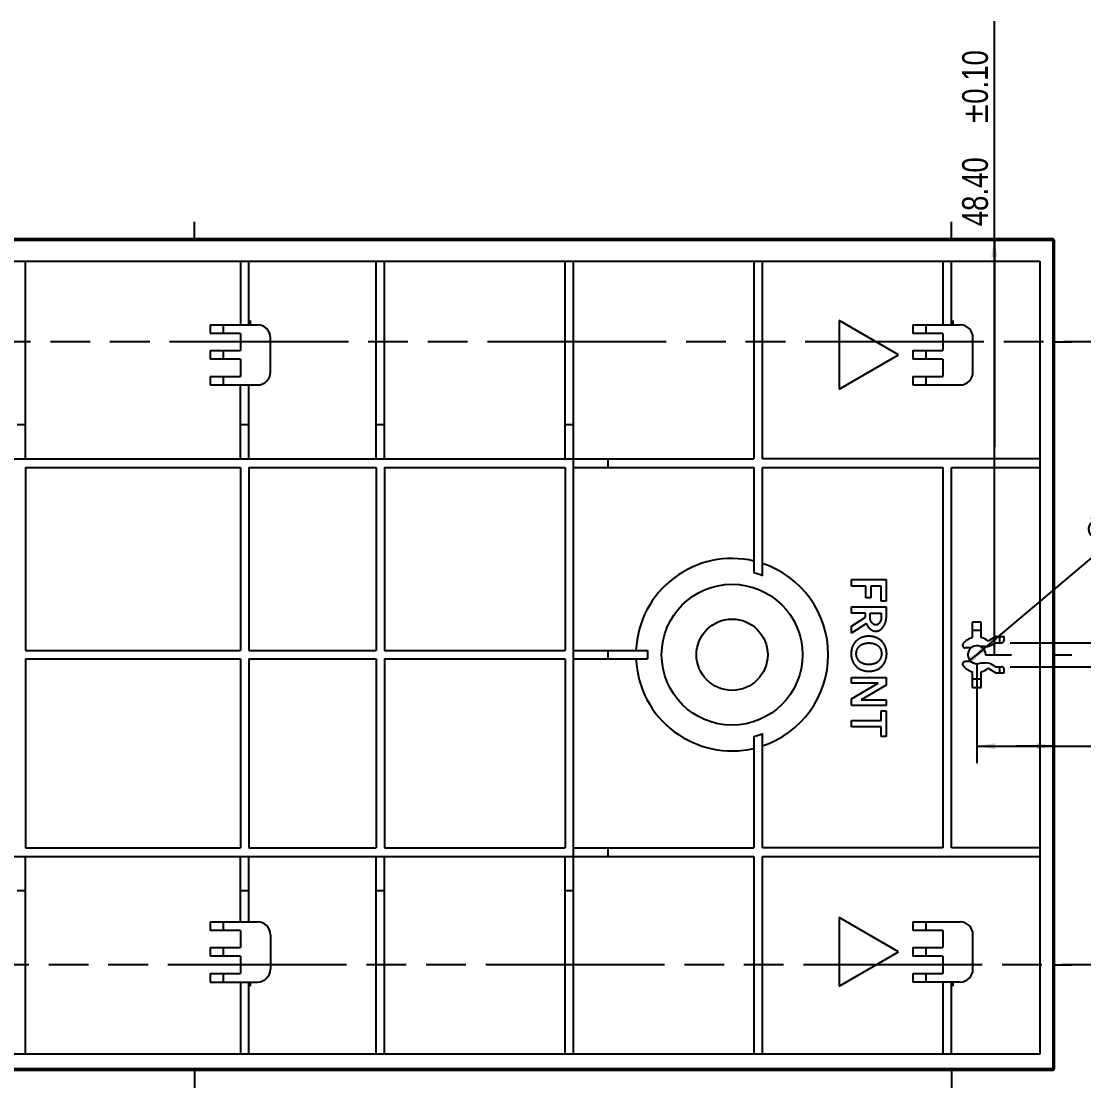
# Model space of a CAD drawing. Header units: millimetres. Extents: x 0 to 841, y 0 to 594.
# Drawn here: x 609 to 732.6, y 325.7 to 449.8 of the extents above; entities that cross this region are included whole.
import ezdxf

# ---------------------------------------------------------------- set-up
doc = ezdxf.new("R2010")
doc.units = ezdxf.units.MM
doc.header["$LTSCALE"] = 46.255
doc.linetypes.add('PHANTOM', pattern=[0.8, 0.45, -0.05, 0.1, -0.05, 0.1, -0.05])
doc.layers.get('0').update_dxf_attribs({"linetype": 'CONTINUOUS'})
for name, color, linetype in [('03___PRT_ALL_CURVES', 7, 'CONTINUOUS'), ('DEFAULT_3', 7, 'PHANTOM'), ('FEATURE', 7, 'CONTINUOUS')]:
    doc.layers.add(name, color=color, linetype=linetype)
doc.styles.get("Standard").update_dxf_attribs({"font": 'txt', "width": 0.8})
doc.styles.add('TEXTSTYLE_3', font='symbol_asme.ttf')
doc.dimstyles.new('DIMSTYLE_1', dxfattribs={"dimtxt": 3, "dimasz": 2.1, "dimexe": 2, "dimexo": 1, "dimgap": 0.75, "dimtad": 1, "dimzin": 0, "dimdsep": 46, "dimtxsty": 'STANDARD', "dimblk": '_FILLED', "dimblk1": '_FILLED', "dimblk2": '_FILLED', "dimcen": 0.09, "dimazin": 0, "dimtol": 1, "dimtp": 0.05, "dimtm": 0.05, "dimtfac": 1, "dimtofl": 0, "dimtmove": 0, "dimatfit": 3, "dimldrblk": '_FILLED', "dimfxl": 1, "dimtolj": 1, "dimtzin": 0, "dimarcsym": 0})
doc.dimstyles.new('DIMSTYLE_2', dxfattribs={"dimtxt": 3, "dimasz": 2.1, "dimexe": 2, "dimexo": 1, "dimtad": 1, "dimzin": 0, "dimdsep": 46, "dimtxsty": 'STANDARD', "dimblk": '_FILLED', "dimblk1": '_FILLED', "dimblk2": '_FILLED', "dimcen": 0.09, "dimazin": 0, "dimtol": 1, "dimtp": 0.05, "dimtm": 0.05, "dimtfac": 1, "dimtmove": 0, "dimatfit": 2, "dimldrblk": '_FILLED', "dimfxl": 1, "dimtolj": 1, "dimtzin": 0, "dimarcsym": 0})
doc.dimstyles.new('DIMSTYLE_3', dxfattribs={"dimtxt": 3, "dimasz": 2.1, "dimexe": 2, "dimexo": 1, "dimgap": 0.75, "dimtad": 1, "dimzin": 0, "dimdsep": 46, "dimtxsty": 'STANDARD', "dimblk": '_FILLED', "dimblk1": '_FILLED', "dimblk2": '_FILLED', "dimcen": 0.09, "dimazin": 0, "dimtol": 1, "dimtp": 0.1, "dimtm": 0.1, "dimtfac": 1, "dimtofl": 0, "dimtmove": 0, "dimatfit": 3, "dimldrblk": '_FILLED', "dimfxl": 1, "dimtolj": 1, "dimtzin": 0, "dimarcsym": 0})

# ---------------------------------------------------------------- blocks, each defined once
blk = doc.blocks.new('_FILLED')
at = {"color": 0, "linetype": 'BYBLOCK'}
blk.add_solid([(0, 0), (-1, 0.167), (-1, -0.167)], dxfattribs=at)
blk = doc.blocks.new('*D27')
at = {"color": 7, "linetype": 'CONTINUOUS'}
for p, q in [((720.21, 376.12), (753.71, 404.41)), ((719.41, 375.44), (720.21, 376.12)), ((721.02, 376.8), (720.21, 376.12))]:
    blk.add_line(p, q, dxfattribs=at)
at = {"color": 7, "linetype": 'CONTINUOUS', "xscale": 2.1, "yscale": 2.1, "zscale": 2.1}
for p, rotation in [((721.02, 376.8), 40.1786696106), ((719.41, 375.44), 220.1786696107)]:
    blk.add_blockref('_FILLED', p, dxfattribs=dict(at, rotation=rotation))
at = {"color": 7, "linetype": 'CONTINUOUS', "width": 0.8}
for s, p in [('0.05', (745.89, 398.79)), ('2.10', (736.83, 391.13))]:
    blk.add_text(s, height=3, rotation=40.1787, dxfattribs=at).set_placement(p)
at = {"color": 7, "linetype": 'CONTINUOUS', "style": 'TEXTSTYLE_3'}
for s, p in [('±', (744.16, 397.33)), ('⌀', (734.12, 388.85))]:
    blk.add_text(s, height=3, rotation=40.1787, dxfattribs=at).set_placement(p)
blk = doc.blocks.new('*D29')
at = {"color": 7, "linetype": 'CONTINUOUS'}
for p, q in [((755.63, 377.52), (755.63, 400.41)), ((755.63, 400.41), (755.63, 376.12)), ((724.09, 377.52), (757.63, 377.52)), ((755.63, 370.72), (755.63, 376.12)), ((724.09, 374.72), (757.63, 374.72)), ((755.63, 374.72), (755.63, 370.72))]:
    blk.add_line(p, q, dxfattribs=at)
at = {"color": 7, "linetype": 'CONTINUOUS', "xscale": 2.1, "yscale": 2.1, "zscale": 2.1}
for p, rotation in [((755.63, 377.52), 270), ((755.63, 374.72), 90)]:
    blk.add_blockref('_FILLED', p, dxfattribs=dict(at, rotation=rotation))
at = {"color": 7, "linetype": 'CONTINUOUS', "width": 0.8}
for s, p in [('0.05', (754.88, 390.81)), ('2.80', (754.88, 378.95))]:
    blk.add_text(s, height=3, rotation=90, dxfattribs=at).set_placement(p)
at = {"color": 7, "linetype": 'CONTINUOUS', "style": 'TEXTSTYLE_3'}
blk.add_text('±', height=3, rotation=90, dxfattribs=at).set_placement((754.88, 388.55))
blk = doc.blocks.new('*D30')
at = {"color": 7, "linetype": 'CONTINUOUS'}
for p, q in [((720.21, 375.12), (720.21, 363.48)), ((720.21, 365.48), (724.74, 365.48)), ((729.26, 365.48), (724.74, 365.48)), ((724.74, 365.48), (757.02, 365.48))]:
    blk.add_line(p, q, dxfattribs=at)
at = {"color": 7, "linetype": 'CONTINUOUS', "xscale": 2.1, "yscale": 2.1, "zscale": 2.1}
for p, rotation in [((720.21, 365.48), 180.0000000012), ((729.26, 365.48), 1.1e-09)]:
    blk.add_blockref('_FILLED', p, dxfattribs=dict(at, rotation=rotation))
at = {"color": 7, "linetype": 'CONTINUOUS', "width": 0.8}
for s, p in [('9.05', (735.56, 366.23)), ('0.05', (747.42, 366.23))]:
    blk.add_text(s, height=3, dxfattribs=at).set_placement(p)
at = {"color": 7, "linetype": 'CONTINUOUS', "style": 'TEXTSTYLE_3'}
blk.add_text('±', height=3, dxfattribs=at).set_placement((745.16, 366.23))
blk = doc.blocks.new('*D33')
at = {"color": 7, "linetype": 'CONTINUOUS'}
for p, q in [((722.25, 400.32), (722.25, 449.85)), ((722.25, 424.52), (722.25, 400.32)), ((722.25, 376.12), (722.25, 400.32)), ((721.21, 376.12), (724.25, 376.12))]:
    blk.add_line(p, q, dxfattribs=at)
at = {"color": 7, "linetype": 'CONTINUOUS', "xscale": 2.1, "yscale": 2.1, "zscale": 2.1}
for p, rotation in [((722.25, 424.52), 90), ((722.25, 376.12), 270)]:
    blk.add_blockref('_FILLED', p, dxfattribs=dict(at, rotation=rotation))
at = {"color": 7, "linetype": 'CONTINUOUS', "width": 0.8}
for s, p in [('0.10', (721.5, 440.25)), ('48.40', (721.5, 425.99))]:
    blk.add_text(s, height=3, rotation=90, dxfattribs=at).set_placement(p)
at = {"color": 7, "linetype": 'CONTINUOUS', "style": 'TEXTSTYLE_3'}
blk.add_text('±', height=3, rotation=90, dxfattribs=at).set_placement((721.5, 437.99))

msp = doc.modelspace()

# ---------------------------------------------------------------- linework, layer by layer
at = {"color": 7, "linetype": 'CONTINUOUS'}
for start, end in [(122.99589, 263.78149), (356.57585, 64.79123)]:
    msp.add_arc((720.213, 376.122), 1.05, start, end, dxfattribs=at)
at = {"layer": '03___PRT_ALL_CURVES', "color": 7, "linetype": 'CONTINUOUS'}
for p, q in [((629.113, 424.522), (629.113, 426.522)), ((717.261, 424.522), (717.261, 426.522)), ((635.663, 414.522), (635.663, 415.022)), ((717.463, 414.522), (717.463, 415.022)), ((729.263, 412.522), (731.263, 412.522)), ((729.263, 376.122), (731.263, 376.122)), ((729.263, 340.022), (731.263, 340.022)), ((635.663, 337.522), (635.663, 338.022)), ((717.463, 337.522), (717.463, 338.022)), ((629.113, 327.722), (629.113, 325.722)), ((717.261, 327.722), (717.261, 325.722))]:
    msp.add_line(p, q, dxfattribs=at)
at = {"layer": 'DEFAULT_3', "color": 7, "linetype": 'PHANTOM'}
for p, q in [((758.047, 412.522), (488.082, 412.522)), ((757.851, 340.022), (495.682, 340.022))]:
    msp.add_line(p, q, dxfattribs=at)
at = {"layer": 'FEATURE', "color": 7, "linetype": 'CONTINUOUS'}
for p, q in [((729.063, 424.522), (530.463, 424.522)), ((729.059, 424.495), (729.063, 424.522)), ((729.148, 424.495), (729.063, 424.522)), ((729.063, 424.425), (729.059, 424.495)), ((729.063, 424.425), (729.063, 327.922)), ((729.22, 424.424), (729.148, 424.494)), ((729.263, 424.322), (729.22, 424.425)), ((729.263, 327.922), (729.263, 424.322)), ((530.863, 421.922), (727.563, 421.922)), ((609.461, 398.922), (609.461, 421.922)), ((634.461, 421.922), (634.461, 414.522)), ((635.461, 414.522), (635.461, 421.922)), ((650.261, 398.922), (650.261, 421.922)), ((651.261, 398.922), (651.261, 421.922)), ((672.261, 398.922), (672.261, 421.922)), ((673.261, 329.622), (673.261, 421.922)), ((694.261, 421.922), (694.261, 398.922)), ((695.261, 398.922), (695.261, 421.922)), ((716.261, 421.922), (716.261, 414.522)), ((717.261, 414.522), (717.261, 421.922)), ((727.563, 421.922), (727.563, 329.622)), ((630.961, 414.522), (630.961, 413.522)), ((630.961, 414.522), (636.461, 414.522)), ((634.461, 413.522), (630.961, 413.522)), ((632.461, 414.522), (632.461, 413.522)), ((634.461, 413.522), (634.461, 411.522)), ((712.761, 414.522), (718.261, 414.522)), ((712.761, 414.522), (712.761, 413.522)), ((716.261, 413.522), (712.761, 413.522)), ((714.261, 414.522), (714.261, 413.522)), ((716.261, 413.522), (716.261, 411.522)), ((637.961, 409.022), (637.961, 413.022)), ((719.761, 409.022), (719.761, 413.022)), ((630.961, 411.522), (630.961, 410.522)), ((630.961, 411.522), (634.461, 411.522)), ((632.461, 411.522), (632.461, 410.522)), ((712.761, 411.522), (716.261, 411.522)), ((712.761, 411.522), (712.761, 410.522)), ((714.261, 411.522), (714.261, 410.522)), ((634.461, 410.522), (630.961, 410.522)), ((634.461, 410.522), (634.461, 408.522)), ((716.261, 410.522), (712.761, 410.522)), ((716.261, 410.522), (716.261, 408.522)), ((630.961, 408.522), (630.961, 407.522)), ((630.961, 408.522), (634.461, 408.522)), ((632.461, 408.522), (632.461, 407.522)), ((712.761, 408.522), (716.261, 408.522)), ((712.761, 408.522), (712.761, 407.522)), ((714.261, 408.522), (714.261, 407.522)), ((630.961, 407.522), (636.461, 407.522)), ((634.461, 398.922), (634.461, 407.522)), ((635.461, 398.922), (635.461, 407.522)), ((712.761, 407.522), (718.261, 407.522)), ((608.461, 402.922), (609.461, 402.922)), ((634.461, 402.922), (635.461, 402.922)), ((650.261, 402.922), (651.261, 402.922)), ((672.261, 402.922), (673.261, 402.922)), ((565.461, 398.922), (694.261, 398.922)), ((677.261, 398.922), (677.261, 397.922)), ((727.563, 398.922), (695.261, 398.922)), ((609.461, 397.922), (609.461, 376.622)), ((609.461, 397.922), (634.461, 397.922)), ((634.461, 397.922), (634.461, 376.622)), ((635.461, 397.922), (635.461, 376.622)), ((635.461, 397.922), (650.261, 397.922)), ((650.261, 397.922), (650.261, 376.622)), ((651.261, 397.922), (651.261, 376.622)), ((651.261, 397.922), (672.261, 397.922)), ((672.261, 397.922), (672.261, 376.622)), ((673.261, 397.922), (694.261, 397.922)), ((694.261, 397.922), (694.261, 385.636)), ((695.261, 397.922), (716.261, 397.922)), ((695.261, 385.311), (695.261, 397.922)), ((716.261, 397.922), (716.261, 353.622)), ((717.261, 397.922), (727.563, 397.922)), ((717.261, 353.622), (717.261, 397.922)), ((720.713, 379.922), (719.713, 379.922)), ((719.713, 378.11), (719.713, 379.922)), ((720.713, 378.11), (720.713, 379.922)), ((720.713, 378.922), (719.713, 378.922)), ((722.406, 378.222), (721.514, 377.706)), ((722.129, 377.369), (722.394, 377.522)), ((722.394, 377.522), (723.094, 377.522)), ((722.406, 378.222), (723.394, 378.222)), ((722.894, 377.522), (722.894, 378.222)), ((723.394, 377.822), (723.394, 378.222)), ((609.461, 376.622), (634.461, 376.622)), ((635.461, 376.622), (650.261, 376.622)), ((651.261, 376.622), (672.261, 376.622)), ((673.261, 376.622), (681.876, 376.622)), ((677.261, 376.622), (677.261, 375.622)), ((719.369, 376.922), (718.852, 376.922)), ((721.227, 377.072), (720.66, 377.072)), ((609.461, 375.622), (609.461, 353.622)), ((609.461, 375.622), (634.461, 375.622)), ((634.461, 375.622), (634.461, 353.622)), ((635.461, 375.622), (650.261, 375.622)), ((635.461, 375.622), (635.461, 353.622)), ((650.261, 375.622), (650.261, 353.622)), ((651.261, 375.622), (672.261, 375.622)), ((651.261, 375.622), (651.261, 353.622)), ((672.261, 375.622), (672.261, 353.622)), ((673.261, 375.622), (681.876, 375.622)), ((719.369, 375.322), (718.852, 375.322)), ((720.66, 375.172), (721.227, 375.172)), ((722.394, 374.722), (722.129, 374.874)), ((719.713, 372.322), (719.713, 374.134)), ((720.713, 372.322), (720.713, 374.134)), ((721.514, 374.537), (722.406, 374.022)), ((722.394, 374.722), (723.094, 374.722)), ((722.406, 374.022), (723.394, 374.022)), ((722.894, 374.022), (722.894, 374.722)), ((723.394, 374.022), (723.394, 374.422)), ((719.713, 373.322), (720.713, 373.322)), ((719.713, 372.322), (720.713, 372.322)), ((694.261, 366.607), (694.261, 353.622)), ((695.261, 353.622), (695.261, 366.933)), ((565.461, 352.622), (694.261, 352.622)), ((609.461, 353.622), (634.461, 353.622)), ((609.461, 329.622), (609.461, 352.622)), ((634.461, 345.022), (634.461, 352.622)), ((635.461, 353.622), (650.261, 353.622)), ((635.461, 345.022), (635.461, 352.622)), ((650.261, 329.622), (650.261, 352.622)), ((651.261, 353.622), (672.261, 353.622)), ((651.261, 329.622), (651.261, 352.622)), ((672.261, 329.622), (672.261, 352.622)), ((673.261, 353.622), (694.261, 353.622)), ((677.261, 353.622), (677.261, 352.622)), ((694.261, 352.622), (694.261, 329.622)), ((716.261, 353.622), (695.261, 353.622)), ((695.261, 352.622), (727.563, 352.622)), ((695.261, 329.622), (695.261, 352.622)), ((727.563, 353.622), (717.261, 353.622)), ((609.461, 348.622), (608.461, 348.622)), ((635.461, 348.622), (634.461, 348.622)), ((651.261, 348.622), (650.261, 348.622)), ((673.261, 348.622), (672.261, 348.622)), ((630.961, 345.022), (636.461, 345.022)), ((630.961, 345.022), (630.961, 344.022)), ((634.461, 344.022), (630.961, 344.022)), ((632.461, 345.022), (632.461, 344.022)), ((634.461, 344.022), (634.461, 342.022)), ((712.761, 345.022), (718.261, 345.022)), ((712.761, 345.022), (712.761, 344.022)), ((716.261, 344.022), (712.761, 344.022)), ((714.261, 345.022), (714.261, 344.022)), ((716.261, 344.022), (716.261, 342.022)), ((637.961, 343.522), (637.961, 339.522)), ((719.761, 339.522), (719.761, 343.522)), ((630.961, 342.022), (634.461, 342.022)), ((630.961, 342.022), (630.961, 341.022)), ((632.461, 342.022), (632.461, 341.022)), ((712.761, 342.022), (716.261, 342.022)), ((712.761, 342.022), (712.761, 341.022)), ((714.261, 342.022), (714.261, 341.022)), ((634.461, 341.022), (630.961, 341.022)), ((634.461, 341.022), (634.461, 339.022)), ((716.261, 341.022), (712.761, 341.022)), ((716.261, 341.022), (716.261, 339.022)), ((630.961, 339.022), (634.461, 339.022)), ((630.961, 339.022), (630.961, 338.022)), ((632.461, 339.022), (632.461, 338.022)), ((712.761, 339.022), (716.261, 339.022)), ((712.761, 339.022), (712.761, 338.022)), ((714.261, 339.022), (714.261, 338.022)), ((630.961, 338.022), (636.461, 338.022)), ((634.461, 338.022), (634.461, 329.622)), ((635.461, 329.622), (635.461, 338.022)), ((718.261, 338.022), (712.761, 338.022)), ((716.261, 338.022), (716.261, 329.622)), ((717.261, 329.622), (717.261, 338.022)), ((727.563, 329.622), (530.863, 329.622)), ((729.164, 327.922), (530.463, 327.922)), ((729.063, 327.722), (530.463, 327.722)), ((729.148, 327.749), (729.063, 327.722)), ((729.263, 327.922), (729.164, 327.922))]:
    msp.add_line(p, q, dxfattribs=at)
at = {"layer": 'FEATURE', "color": 40, "linetype": 'CONTINUOUS'}
for p, q in [((704.178, 415.022), (704.178, 407.022)), ((711.106, 411.022), (704.178, 415.022)), ((704.178, 407.022), (711.106, 411.022)), ((705.625, 384.864), (709.659, 384.864)), ((705.625, 384.114), (705.625, 384.864)), ((709.659, 384.864), (709.659, 382.365)), ((707.278, 384.114), (705.625, 384.114)), ((707.278, 382.737), (707.278, 384.114)), ((709.061, 384.114), (707.859, 384.114)), ((707.859, 384.114), (707.859, 382.737)), ((709.061, 382.365), (709.061, 384.114)), ((707.859, 382.737), (707.278, 382.737)), ((709.659, 382.365), (709.061, 382.365)), ((705.625, 381.709), (709.659, 381.709)), ((705.625, 380.959), (705.625, 381.709)), ((709.659, 381.709), (709.659, 380.355)), ((707.255, 380.959), (705.625, 380.959)), ((705.625, 379.425), (707.255, 380.479)), ((707.255, 380.479), (707.255, 380.959)), ((707.791, 380.959), (709.078, 380.959)), ((707.791, 380.355), (707.791, 380.959)), ((709.078, 380.959), (709.078, 380.355)), ((707.368, 379.746), (705.625, 378.612)), ((705.625, 378.612), (705.625, 379.425)), ((705.625, 373.474), (709.659, 373.474)), ((705.625, 372.791), (705.625, 373.474)), ((708.716, 372.791), (705.625, 372.791)), ((705.625, 370.975), (708.717, 372.791)), ((709.659, 372.577), (706.742, 370.879)), ((709.659, 373.474), (709.659, 372.577)), ((705.625, 370.196), (705.625, 370.975)), ((709.659, 370.196), (705.625, 370.196)), ((706.742, 370.879), (709.659, 370.879)), ((709.659, 370.879), (709.659, 370.196)), ((709.066, 369.585), (709.659, 369.585)), ((709.066, 368.462), (709.066, 369.585)), ((709.659, 369.585), (709.659, 366.583)), ((705.625, 368.462), (709.067, 368.462)), ((705.625, 367.706), (705.625, 368.462)), ((709.066, 367.706), (705.625, 367.706)), ((709.066, 366.583), (709.066, 367.707)), ((709.659, 366.583), (709.066, 366.583)), ((711.106, 341.522), (704.178, 345.522)), ((704.178, 345.522), (704.178, 337.522)), ((704.178, 337.522), (711.106, 341.522))]:
    msp.add_line(p, q, dxfattribs=at)
at = {"layer": 'FEATURE', "color": 7, "linetype": 'CONTINUOUS'}
for points in [[(729.263, 424.322), (729.164, 424.321), (530.463, 424.322)], [(729.063, 327.722), (729.059, 327.749), (729.063, 327.819), (729.063, 327.922)], [(729.148, 327.749), (729.22, 327.819), (729.263, 327.922)]]:
    msp.add_lwpolyline(points, dxfattribs=at)
at = {"layer": 'FEATURE', "color": 40, "linetype": 'CONTINUOUS'}
for points in [[(707.858, 380.063), (707.854, 380.074), (707.849, 380.085), (707.844, 380.096), (707.84, 380.108), (707.836, 380.119), (707.832, 380.131), (707.828, 380.142), (707.825, 380.153), (707.821, 380.165), (707.818, 380.176), (707.815, 380.188), (707.812, 380.199), (707.809, 380.21), (707.807, 380.222), (707.804, 380.233), (707.802, 380.244), (707.8, 380.256), (707.798, 380.267), (707.797, 380.278), (707.795, 380.289), (707.794, 380.301), (707.793, 380.312), (707.793, 380.323), (707.792, 380.334), (707.792, 380.345), (707.792, 380.355)], [(708.365, 379.594), (708.35, 379.597), (708.335, 379.6), (708.32, 379.604), (708.306, 379.609), (708.291, 379.614), (708.277, 379.619), (708.262, 379.625), (708.248, 379.632), (708.234, 379.638), (708.22, 379.646), (708.206, 379.653), (708.192, 379.662), (708.179, 379.67), (708.165, 379.679), (708.152, 379.688), (708.138, 379.698), (708.125, 379.708), (708.112, 379.719), (708.1, 379.729), (708.087, 379.741), (708.075, 379.752), (708.062, 379.764), (708.05, 379.776), (708.038, 379.788), (708.027, 379.801), (708.015, 379.814), (708.004, 379.827), (707.993, 379.84), (707.982, 379.854), (707.972, 379.868), (707.961, 379.882), (707.951, 379.896), (707.942, 379.91), (707.932, 379.925), (707.923, 379.94), (707.914, 379.955), (707.905, 379.97), (707.896, 379.985), (707.888, 380), (707.88, 380.016), (707.873, 380.031), (707.865, 380.047), (707.858, 380.063)], [(708.984, 379.998), (708.977, 379.984), (708.969, 379.97), (708.961, 379.955), (708.953, 379.941), (708.944, 379.927), (708.936, 379.913), (708.927, 379.9), (708.918, 379.886), (708.909, 379.873), (708.899, 379.86), (708.89, 379.847), (708.88, 379.834), (708.87, 379.822), (708.859, 379.809), (708.849, 379.797), (708.838, 379.785), (708.828, 379.774), (708.817, 379.762), (708.806, 379.751), (708.794, 379.74), (708.783, 379.73), (708.771, 379.72), (708.759, 379.71), (708.747, 379.7), (708.735, 379.691), (708.723, 379.682), (708.711, 379.673), (708.698, 379.665), (708.686, 379.657), (708.673, 379.65), (708.66, 379.642), (708.647, 379.636), (708.634, 379.629), (708.621, 379.623), (708.608, 379.618), (708.595, 379.613), (708.581, 379.608), (708.568, 379.604), (708.554, 379.6), (708.54, 379.597), (708.527, 379.594), (708.513, 379.592), (708.499, 379.59), (708.485, 379.589), (708.471, 379.588), (708.457, 379.588), (708.445, 379.588)], [(709.001, 380.034), (708.999, 380.029), (708.997, 380.025), (708.995, 380.02), (708.993, 380.016), (708.99, 380.012), (708.988, 380.007), (708.986, 380.003), (708.984, 379.998)], [(709.077, 380.33), (709.076, 380.318), (709.075, 380.307), (709.074, 380.295), (709.073, 380.283), (709.072, 380.272), (709.07, 380.26), (709.068, 380.248), (709.066, 380.236), (709.064, 380.225), (709.061, 380.213), (709.058, 380.201), (709.056, 380.189), (709.052, 380.177), (709.049, 380.165), (709.046, 380.153), (709.042, 380.141), (709.038, 380.129), (709.034, 380.117), (709.03, 380.105), (709.025, 380.093), (709.021, 380.081), (709.016, 380.069), (709.011, 380.057), (709.006, 380.046), (709.001, 380.034)], [(709.078, 380.352), (709.077, 380.349), (709.077, 380.346), (709.077, 380.343), (709.077, 380.339), (709.077, 380.336), (709.077, 380.333), (709.077, 380.33)], [(709.094, 379.124), (709.12, 379.148), (709.146, 379.174), (709.171, 379.2), (709.196, 379.227), (709.221, 379.255), (709.244, 379.283), (709.268, 379.313), (709.291, 379.342), (709.313, 379.372), (709.334, 379.403), (709.356, 379.435), (709.376, 379.466), (709.396, 379.499), (709.415, 379.531), (709.434, 379.564), (709.452, 379.598), (709.469, 379.631), (709.486, 379.665), (709.502, 379.7), (709.517, 379.734), (709.532, 379.769), (709.546, 379.804), (709.559, 379.839), (709.571, 379.874), (709.583, 379.909), (709.594, 379.944), (709.604, 379.979), (709.613, 380.014), (709.622, 380.049), (709.629, 380.084), (709.636, 380.119), (709.642, 380.153), (709.647, 380.188), (709.651, 380.222), (709.654, 380.256), (709.657, 380.289), (709.658, 380.323), (709.659, 380.355)], [(707.368, 379.746), (707.372, 379.733), (707.375, 379.721), (707.379, 379.709), (707.382, 379.697), (707.386, 379.685), (707.391, 379.673), (707.395, 379.661), (707.399, 379.648), (707.404, 379.636), (707.409, 379.624), (707.414, 379.612), (707.419, 379.6), (707.424, 379.588), (707.43, 379.576), (707.435, 379.564), (707.441, 379.553), (707.447, 379.541), (707.453, 379.529)], [(707.453, 379.529), (707.465, 379.508), (707.476, 379.486), (707.489, 379.465), (707.502, 379.444), (707.515, 379.424), (707.529, 379.403), (707.543, 379.383), (707.558, 379.362), (707.573, 379.343), (707.588, 379.323), (707.604, 379.303), (707.62, 379.284), (707.637, 379.265), (707.654, 379.246), (707.671, 379.228), (707.689, 379.21), (707.707, 379.192), (707.725, 379.175), (707.744, 379.158), (707.763, 379.141), (707.782, 379.124), (707.801, 379.108), (707.821, 379.092), (707.841, 379.077), (707.861, 379.062), (707.882, 379.048)], [(707.882, 379.048), (707.899, 379.036), (707.916, 379.025), (707.933, 379.014), (707.95, 379.003), (707.967, 378.993), (707.985, 378.983), (708.002, 378.973), (708.02, 378.964), (708.038, 378.955), (708.056, 378.946), (708.074, 378.938), (708.092, 378.93), (708.11, 378.922), (708.128, 378.914), (708.146, 378.907), (708.165, 378.901), (708.183, 378.895), (708.201, 378.889), (708.22, 378.883), (708.239, 378.878), (708.257, 378.873), (708.276, 378.869), (708.294, 378.865), (708.313, 378.862), (708.332, 378.859), (708.35, 378.856), (708.369, 378.854), (708.388, 378.852), (708.406, 378.851), (708.425, 378.85), (708.444, 378.849), (708.462, 378.849)], [(708.4, 379.589), (708.396, 379.59), (708.393, 379.59), (708.39, 379.59), (708.387, 379.591), (708.384, 379.591), (708.381, 379.592), (708.377, 379.592), (708.374, 379.592), (708.371, 379.593), (708.368, 379.594), (708.365, 379.594)], [(708.445, 379.588), (708.442, 379.588), (708.438, 379.588), (708.435, 379.588), (708.431, 379.588), (708.428, 379.588), (708.424, 379.588), (708.421, 379.588), (708.417, 379.588), (708.414, 379.588), (708.41, 379.589), (708.407, 379.589), (708.403, 379.589), (708.4, 379.589)], [(708.462, 378.849), (708.468, 378.849), (708.474, 378.849), (708.48, 378.849), (708.486, 378.849), (708.492, 378.849), (708.498, 378.85), (708.504, 378.85), (708.51, 378.85), (708.515, 378.85), (708.521, 378.851), (708.527, 378.851)], [(708.527, 378.851), (708.533, 378.852), (708.539, 378.852), (708.545, 378.853), (708.551, 378.853), (708.557, 378.854), (708.562, 378.855), (708.568, 378.855), (708.574, 378.856), (708.58, 378.857), (708.586, 378.858), (708.592, 378.859)], [(708.592, 378.859), (708.597, 378.86), (708.603, 378.861), (708.609, 378.862), (708.615, 378.863), (708.621, 378.864), (708.626, 378.866), (708.632, 378.867), (708.638, 378.868), (708.644, 378.869), (708.649, 378.871), (708.655, 378.872)], [(708.655, 378.872), (708.663, 378.874), (708.67, 378.876), (708.677, 378.878), (708.684, 378.88), (708.691, 378.882), (708.699, 378.885), (708.706, 378.887), (708.713, 378.889), (708.72, 378.892), (708.727, 378.894), (708.735, 378.897), (708.742, 378.899), (708.749, 378.902)], [(708.749, 378.902), (708.763, 378.908), (708.777, 378.913), (708.79, 378.919), (708.804, 378.926), (708.818, 378.932), (708.832, 378.939), (708.845, 378.946), (708.859, 378.953), (708.872, 378.961), (708.886, 378.968), (708.899, 378.976), (708.912, 378.984), (708.925, 378.993), (708.938, 379.001), (708.951, 379.01), (708.964, 379.019), (708.977, 379.028), (708.99, 379.037), (709.003, 379.047), (709.015, 379.057), (709.028, 379.067), (709.04, 379.077)], [(709.04, 379.077), (709.046, 379.082), (709.052, 379.087), (709.058, 379.092), (709.064, 379.097), (709.07, 379.103), (709.076, 379.108), (709.082, 379.113), (709.088, 379.118), (709.094, 379.124)], [(707.316, 378.25), (707.269, 378.243), (707.221, 378.235), (707.174, 378.226), (707.127, 378.216), (707.08, 378.205), (707.033, 378.193), (706.987, 378.18), (706.94, 378.166), (706.894, 378.151), (706.849, 378.135), (706.803, 378.118), (706.758, 378.1), (706.714, 378.081), (706.67, 378.061), (706.626, 378.04), (706.583, 378.018), (706.541, 377.995), (706.499, 377.971), (706.458, 377.946), (706.418, 377.921), (706.378, 377.894), (706.339, 377.866), (706.301, 377.838), (706.263, 377.808), (706.227, 377.777), (706.191, 377.746), (706.157, 377.713), (706.125, 377.682), (706.094, 377.649), (706.064, 377.616), (706.034, 377.582), (706.006, 377.548), (705.978, 377.512), (705.952, 377.476), (705.926, 377.439), (705.901, 377.402), (705.877, 377.364), (705.854, 377.325), (705.831, 377.286)], [(707.334, 374.996), (707.288, 375.003), (707.241, 375.011), (707.195, 375.02), (707.149, 375.031), (707.104, 375.042), (707.059, 375.055), (707.014, 375.069), (706.97, 375.084), (706.926, 375.1), (706.883, 375.118), (706.841, 375.137), (706.8, 375.158), (706.759, 375.18), (706.72, 375.203), (706.681, 375.228), (706.644, 375.254), (706.607, 375.282), (706.572, 375.312), (706.539, 375.342), (706.507, 375.375), (706.476, 375.408), (706.446, 375.443), (706.418, 375.479), (706.391, 375.517), (706.366, 375.555), (706.342, 375.595), (706.319, 375.635), (706.298, 375.677), (706.279, 375.719), (706.261, 375.762), (706.244, 375.805), (706.23, 375.85), (706.216, 375.895), (706.205, 375.94), (706.195, 375.986), (706.187, 376.032), (706.181, 376.078), (706.176, 376.125), (706.173, 376.171), (706.172, 376.218), (706.173, 376.267), (706.176, 376.316), (706.181, 376.365), (706.188, 376.413), (706.196, 376.461), (706.207, 376.509), (706.219, 376.556), (706.233, 376.603), (706.249, 376.649), (706.267, 376.694), (706.286, 376.739), (706.307, 376.783), (706.33, 376.826), (706.355, 376.868), (706.38, 376.909), (706.408, 376.948), (706.437, 376.987), (706.467, 377.024), (706.499, 377.06), (706.533, 377.095), (706.567, 377.127), (706.602, 377.158), (706.638, 377.187), (706.676, 377.214), (706.714, 377.24), (706.753, 377.265), (706.794, 377.288), (706.835, 377.31), (706.877, 377.331), (706.92, 377.35), (706.963, 377.368), (707.007, 377.384), (707.052, 377.399), (707.097, 377.413), (707.143, 377.426), (707.188, 377.438), (707.235, 377.448), (707.281, 377.457), (707.327, 377.464)], [(707.637, 378.271), (707.616, 378.271), (707.594, 378.271), (707.571, 378.271), (707.548, 378.27), (707.525, 378.269), (707.501, 378.268), (707.478, 378.267), (707.455, 378.265), (707.432, 378.263), (707.409, 378.261), (707.386, 378.259), (707.363, 378.256), (707.339, 378.253), (707.316, 378.25)], [(707.327, 377.464), (707.349, 377.468), (707.37, 377.471), (707.391, 377.473), (707.412, 377.476), (707.433, 377.478), (707.454, 377.48), (707.475, 377.481), (707.497, 377.483), (707.518, 377.484), (707.539, 377.485), (707.56, 377.486), (707.581, 377.487), (707.601, 377.487), (707.622, 377.487), (707.64, 377.487)], [(707.888, 378.259), (707.869, 378.261), (707.85, 378.263), (707.831, 378.264), (707.813, 378.266), (707.794, 378.267), (707.775, 378.268), (707.756, 378.269), (707.737, 378.27), (707.718, 378.27), (707.699, 378.271), (707.68, 378.271), (707.662, 378.271), (707.649, 378.271), (707.637, 378.271)], [(707.64, 377.487), (707.654, 377.487), (707.667, 377.487), (707.685, 377.487), (707.702, 377.487), (707.72, 377.486), (707.738, 377.486), (707.755, 377.485), (707.773, 377.485), (707.791, 377.484), (707.808, 377.483), (707.826, 377.481), (707.844, 377.48), (707.862, 377.479)], [(707.862, 377.479), (707.906, 377.474), (707.95, 377.469), (707.995, 377.463), (708.039, 377.455), (708.083, 377.447), (708.127, 377.438), (708.171, 377.427), (708.214, 377.416), (708.257, 377.403), (708.299, 377.389), (708.341, 377.374), (708.382, 377.358), (708.423, 377.341), (708.463, 377.322), (708.502, 377.302), (708.541, 377.281), (708.578, 377.258), (708.615, 377.234), (708.65, 377.209), (708.685, 377.182), (708.718, 377.154), (708.751, 377.125), (708.782, 377.093), (708.812, 377.061), (708.841, 377.027), (708.868, 376.992), (708.894, 376.956), (708.919, 376.919), (708.942, 376.88), (708.965, 376.841), (708.985, 376.801), (709.004, 376.76), (709.022, 376.719), (709.039, 376.676), (709.053, 376.633), (709.067, 376.59), (709.079, 376.546), (709.089, 376.501), (709.098, 376.456), (709.105, 376.411), (709.11, 376.366), (709.114, 376.32), (709.116, 376.275), (709.117, 376.229), (709.116, 376.183), (709.113, 376.138), (709.109, 376.092), (709.102, 376.047), (709.095, 376.002), (709.085, 375.957), (709.075, 375.913), (709.062, 375.869), (709.048, 375.825), (709.033, 375.783), (709.016, 375.74), (708.998, 375.699), (708.978, 375.658), (708.957, 375.618), (708.934, 375.579), (708.91, 375.541), (708.885, 375.504), (708.858, 375.468), (708.83, 375.434), (708.801, 375.4), (708.771, 375.368), (708.739, 375.337), (708.706, 375.307), (708.688, 375.292), (708.669, 375.277)], [(708.355, 374.304), (708.428, 374.329), (708.5, 374.356), (708.571, 374.386), (708.641, 374.418), (708.71, 374.452), (708.777, 374.489), (708.843, 374.529), (708.906, 374.571), (708.968, 374.615), (709.028, 374.662), (709.086, 374.711), (709.141, 374.763), (709.194, 374.817), (709.245, 374.874), (709.293, 374.933), (709.338, 374.993), (709.381, 375.056), (709.421, 375.121), (709.459, 375.187), (709.494, 375.255), (709.527, 375.324), (709.557, 375.395), (709.585, 375.467), (709.609, 375.54), (709.632, 375.614), (709.651, 375.689), (709.668, 375.764), (709.683, 375.841), (709.695, 375.918), (709.704, 375.995), (709.71, 376.073), (709.714, 376.151), (709.715, 376.229), (709.713, 376.307), (709.709, 376.386), (709.702, 376.464), (709.693, 376.541), (709.68, 376.618), (709.665, 376.695), (709.648, 376.771), (709.628, 376.846), (709.605, 376.92), (709.579, 376.993), (709.551, 377.065), (709.521, 377.136), (709.487, 377.206), (709.452, 377.274), (709.413, 377.34), (709.373, 377.405), (709.329, 377.467), (709.283, 377.528), (709.235, 377.587), (709.184, 377.644), (709.13, 377.699), (709.075, 377.751), (709.017, 377.8), (708.957, 377.848), (708.894, 377.892), (708.83, 377.935), (708.764, 377.975), (708.697, 378.013), (708.628, 378.048), (708.558, 378.08), (708.486, 378.11), (708.414, 378.138), (708.34, 378.163), (708.266, 378.186), (708.191, 378.205), (708.116, 378.223), (708.04, 378.238), (707.964, 378.25), (707.888, 378.259)], [(705.762, 377.147), (705.737, 377.09), (705.714, 377.032), (705.692, 376.973), (705.672, 376.914), (705.654, 376.854), (705.638, 376.793), (705.623, 376.731), (705.61, 376.67), (705.599, 376.608), (705.59, 376.545), (705.582, 376.482), (705.576, 376.419), (705.572, 376.356), (705.569, 376.292), (705.569, 376.229), (705.57, 376.168), (705.572, 376.106), (705.576, 376.045), (705.582, 375.984), (705.59, 375.923), (705.599, 375.863), (705.61, 375.803), (705.622, 375.743), (705.636, 375.684), (705.652, 375.625), (705.669, 375.567), (705.688, 375.509), (705.708, 375.452), (705.73, 375.396), (705.754, 375.34), (705.779, 375.285), (705.806, 375.232), (705.834, 375.179), (705.864, 375.127), (705.896, 375.076), (705.929, 375.026), (705.963, 374.978), (705.999, 374.931), (706.037, 374.885), (706.076, 374.84), (706.117, 374.797), (706.159, 374.755), (706.196, 374.72), (706.234, 374.687), (706.273, 374.654), (706.313, 374.623), (706.354, 374.593), (706.396, 374.564)], [(705.831, 377.286), (705.824, 377.272), (705.817, 377.259), (705.809, 377.245), (705.802, 377.231), (705.795, 377.217), (705.788, 377.203), (705.782, 377.189), (705.775, 377.175), (705.768, 377.161), (705.762, 377.147)], [(707.656, 374.977), (707.642, 374.977), (707.628, 374.977), (707.607, 374.977), (707.586, 374.977), (707.566, 374.978), (707.545, 374.978), (707.524, 374.979), (707.503, 374.98), (707.482, 374.982), (707.461, 374.983), (707.44, 374.985), (707.419, 374.987), (707.398, 374.989), (707.376, 374.991), (707.355, 374.994), (707.334, 374.996)], [(707.864, 374.986), (707.846, 374.984), (707.829, 374.983), (707.812, 374.982), (707.794, 374.98), (707.777, 374.98), (707.759, 374.979), (707.742, 374.978), (707.725, 374.978), (707.707, 374.977), (707.69, 374.977), (707.673, 374.977), (707.656, 374.977)], [(708.592, 375.221), (708.57, 375.207), (708.548, 375.193), (708.525, 375.18), (708.502, 375.167), (708.479, 375.155), (708.455, 375.143), (708.431, 375.131), (708.407, 375.12), (708.383, 375.11), (708.358, 375.1), (708.333, 375.09), (708.308, 375.081), (708.283, 375.072), (708.258, 375.064), (708.232, 375.056), (708.206, 375.048), (708.181, 375.041), (708.155, 375.034), (708.128, 375.028), (708.102, 375.022), (708.076, 375.016), (708.05, 375.011), (708.023, 375.007), (707.997, 375.002), (707.97, 374.998), (707.944, 374.994), (707.917, 374.991), (707.89, 374.988), (707.864, 374.986)], [(708.669, 375.277), (708.663, 375.271), (708.656, 375.266), (708.649, 375.261), (708.642, 375.256), (708.635, 375.251), (708.628, 375.245), (708.621, 375.24), (708.614, 375.236), (708.607, 375.231), (708.6, 375.226), (708.592, 375.221)], [(706.396, 374.564), (706.408, 374.556), (706.42, 374.549), (706.431, 374.541), (706.443, 374.534), (706.455, 374.526), (706.467, 374.519), (706.479, 374.512), (706.491, 374.505), (706.503, 374.497), (706.515, 374.49), (706.527, 374.484)], [(706.527, 374.484), (706.559, 374.466), (706.592, 374.449), (706.625, 374.432), (706.658, 374.416), (706.692, 374.4), (706.726, 374.385), (706.76, 374.371), (706.794, 374.357), (706.829, 374.344), (706.864, 374.331), (706.899, 374.319), (706.934, 374.308), (706.969, 374.297), (707.005, 374.286), (707.041, 374.276), (707.077, 374.267), (707.113, 374.259), (707.149, 374.25), (707.185, 374.243), (707.221, 374.236), (707.258, 374.23), (707.294, 374.224), (707.33, 374.219)], [(707.33, 374.219), (707.354, 374.216), (707.377, 374.213), (707.401, 374.21), (707.424, 374.208), (707.447, 374.206), (707.471, 374.204), (707.494, 374.203), (707.517, 374.201), (707.541, 374.2), (707.564, 374.199), (707.587, 374.199), (707.61, 374.198), (707.633, 374.198), (707.645, 374.198), (707.657, 374.198)], [(707.657, 374.198), (707.668, 374.198), (707.679, 374.198), (707.697, 374.198), (707.716, 374.199), (707.735, 374.199), (707.754, 374.2), (707.772, 374.2), (707.791, 374.201), (707.81, 374.202), (707.829, 374.204), (707.848, 374.205), (707.867, 374.207), (707.886, 374.208), (707.904, 374.21)], [(707.904, 374.21), (707.926, 374.213), (707.948, 374.215), (707.969, 374.218), (707.991, 374.221), (708.012, 374.224), (708.034, 374.228), (708.056, 374.231), (708.077, 374.235), (708.099, 374.239), (708.12, 374.243), (708.142, 374.248), (708.163, 374.253), (708.185, 374.257), (708.206, 374.263)], [(708.206, 374.263), (708.221, 374.266), (708.236, 374.27), (708.251, 374.274), (708.266, 374.278), (708.281, 374.282), (708.295, 374.286), (708.31, 374.291), (708.325, 374.295), (708.34, 374.3), (708.355, 374.304)]]:
    msp.add_lwpolyline(points, dxfattribs=at)
at = {"layer": 'FEATURE', "color": 7, "linetype": 'CONTINUOUS'}
for radius in [8.2, 4.15]:
    msp.add_circle((691.713, 376.122), radius, dxfattribs=at)
for centre, radius, start, end in [((636.461, 413.022), 1.5, 0, 90), ((718.261, 413.022), 1.5, 0, 90), ((636.461, 409.022), 1.5, 270, 360), ((718.261, 409.022), 1.5, 270, 360), ((691.713, 376.122), 11.2, 76.85221, 177.4413), ((691.713, 376.122), 11.2, 288.46645, 71.53355), ((691.713, 376.122), 9.85, 68.88988, 75.01069), ((718.852, 377.222), 0.3, 141.0552, 270), ((720.213, 376.122), 2.05, 104.11698, 141.0552), ((720.213, 376.122), 2.05, 50.62448, 75.88302), ((722.529, 376.676), 0.8, 120, 124.5013), ((723.094, 377.822), 0.3, 270, 360), ((691.713, 376.122), 9.85, 177.09033, 182.90967), ((719.369, 377.422), 0.5, 270, 302.99589), ((720.213, 376.122), 1.05, 64.79123, 122.99589), ((721.227, 378.572), 1.5, 270, 304.5013), ((691.713, 376.122), 11.2, 182.5587, 283.14779), ((718.852, 375.022), 0.3, 90, 218.9448), ((719.369, 374.822), 0.5, 57.00411, 90), ((720.213, 376.122), 1.05, 237.00411, 295.20877), ((721.227, 373.672), 1.5, 55.4987, 90), ((722.529, 375.567), 0.8, 235.4987, 240), ((720.213, 376.122), 2.05, 218.9448, 255.88302), ((720.213, 376.122), 2.05, 284.11698, 309.37552), ((723.094, 374.422), 0.3, 0, 90), ((691.713, 376.122), 9.85, 284.98931, 291.11012), ((636.461, 343.522), 1.5, 0, 90), ((718.261, 343.522), 1.5, 0, 90), ((636.461, 339.522), 1.5, 270, 360), ((718.261, 339.522), 1.5, 270, 360)]:
    msp.add_arc(centre, radius, start, end, dxfattribs=at)

# ---------------------------------------------------------------- dimensions: what is measured, and where the dimension line sits
at = {"color": 7, "linetype": 'CONTINUOUS'}
for base, p1, p2, angle, dimstyle, picture, middle in [((722.251, 376.122), (729.063, 424.522), (725.251, 376.122), 270, 'DIMSTYLE_3', '*D33', (722.251, 437.917)), ((755.632, 374.722), (723.094, 377.522), (723.094, 374.722), 270, 'DIMSTYLE_1', '*D29', (755.632, 389.678)), ((720.213, 365.479), (729.263, 327.922), (720.213, 376.122), 180, 'DIMSTYLE_1', '*D30', (746.291, 365.479))]:
    dim = msp.add_linear_dim(base=base, p1=p1, p2=p2, angle=angle, dimstyle=dimstyle, dxfattribs=at)
    dim.commit()
    dim.dimension.update_dxf_attribs({"geometry": picture, "text_midpoint": middle, "dimtype": 160})
dim = msp.add_diameter_dim_2p(p1=(721.015, 376.799), p2=(719.411, 375.444), text='{\\fSymbol_ASME;\\W1.0;⌀}<>', dimstyle='DIMSTYLE_2', override={"dimpost": '<>'}, dxfattribs=at)
dim.commit()
dim.dimension.update_dxf_attribs({"geometry": '*D27', "text_midpoint": (742.707, 398.061), "dimtype": 163})

doc.saveas('drawing.dxf')
